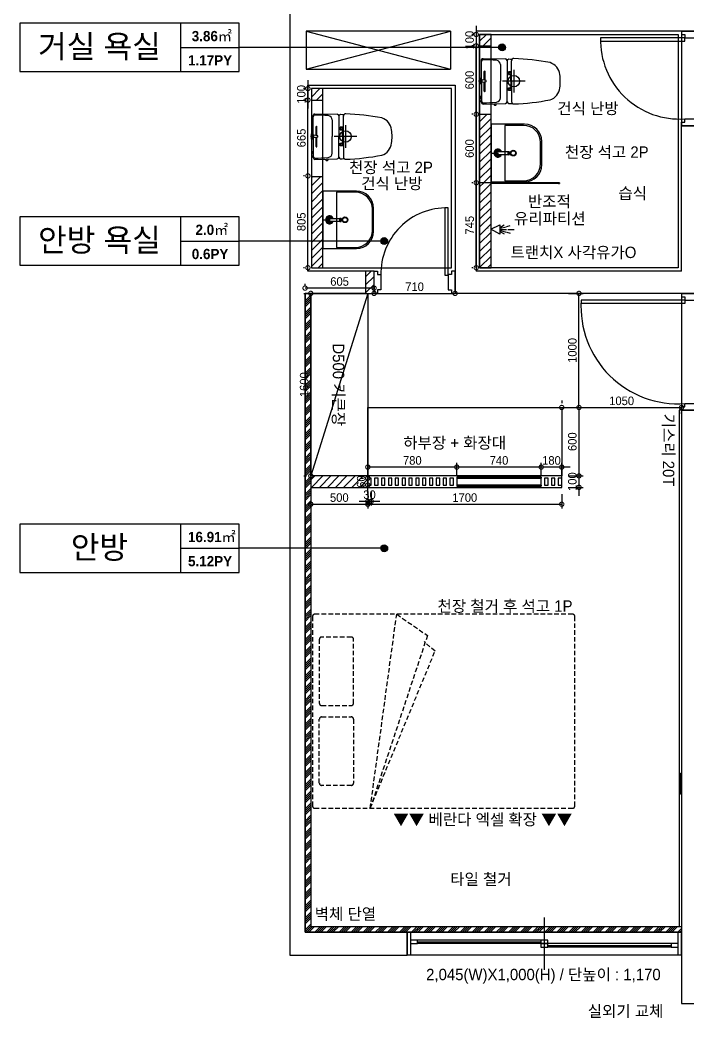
# Model space of a CAD drawing. Header units: inches. Extents: x 220271 to 272471, y 38563 to 64452.
# Drawn here: x 225229 to 231085, y 48128 to 56877 of the extents above; entities that cross this region are included whole.
import ezdxf
from ezdxf.enums import TextEntityAlignment as Align

# ---------------------------------------------------------------- set-up
doc = ezdxf.new("R2010")
doc.units = ezdxf.units.IN
doc.header["$LTSCALE"] = 50
doc.header["$MEASUREMENT"] = 0
doc.linetypes.add('DH-HID2', pattern=[1.2, 0.8, -0.4])
doc.linetypes.add('HIDDEN', pattern=[0.375, 0.25, -0.125])
for name, color, linetype in [('0-ELC TEXT', 7, 'Continuous'), ('03-TEXT', 3, 'Continuous'), ('03-WAL NEW', 3, 'Continuous'), ('06-FUR', 6, 'Continuous'), ('07-DIM WAL', 5, 'Continuous'), ('3.기호.계단선', 30, 'Continuous'), ('BATH', 4, 'Continuous'), ('CO-BATH', 6, 'Continuous'), ('F-WALL1', 2, 'Continuous'), ('fin', 5, 'Continuous'), ('FU-FURM', 251, 'DH-HID2'), ('HL', 6, 'HIDDEN'), ('TOILET-1', 6, 'Continuous'), ('도면층4', 4, 'Continuous'), ('도면층5', 5, 'Continuous'), ('욕실설비', 3, 'Continuous')]:
    doc.layers.add(name, color=color, linetype=linetype)
doc.styles.add('넥슨고딕', font='NEXONLv1GothicBold.ttf')
doc.styles.add('스타일1', font='HY울릉도M.TTF')
doc.styles.add('코레일둥고', font='Korail_Round_Gothic_Medium.ttf')
doc.dimstyles.new('30', dxfattribs={"dimscale": 30, "dimtxt": 2.5, "dimasz": 2.5, "dimexe": 1.25, "dimexo": 2, "dimtad": 1, "dimdec": 0, "dimtxsty": '스타일1', "dimblk": 'DOTSMALL', "dimcen": 2.5, "dimclrd": 1, "dimclre": 1, "dimclrt": 7, "dimadec": 0, "dimazin": 0, "dimtfac": 1, "dimtdec": 0, "dimtix": 1, "dimtmove": 0, "dimatfit": 3, "dimldrblk": 'DOTSMALL', "dimfxl": 1.25, "dimarcsym": 0})
pattern_1 = [(45, (55, -39439.66), (-35.355339, 35.355339), [])]

# ---------------------------------------------------------------- blocks, each defined once
blk = doc.blocks.new('메인도면')
at = {"layer": '3.기호.계단선'}
for p, q in [((290171.2, 93645.8), (290171.2, 93445.8)), ((290271.2, 93545.8), (290071.2, 93545.8)), ((288696.2, 93160.8), (288696.2, 92960.8)), ((288796.2, 93060.8), (288596.2, 93060.8))]:
    blk.add_line(p, q, dxfattribs=at)
for centre in [(290171.2, 93545.8), (288696.2, 93060.8)]:
    blk.add_circle(centre, 50, dxfattribs=at)
at = {"layer": 'F-WALL1'}
for p, q in [((288206.2, 94140.8), (288206.2, 85885.1)), ((289616.2, 93985.8), (288351.2, 93985.8)), ((288351.2, 93985.8), (288351.2, 93650.8)), ((288351.2, 93650.8), (289616.2, 93985.8)), ((288351.2, 93985.8), (289616.2, 93650.8)), ((289616.2, 93985.8), (289616.2, 93650.8)), ((291841.2, 93985.8), (289841.2, 93985.8)), ((289841.2, 93985.8), (289841.2, 91880.8)), ((288351.2, 93650.8), (289616.2, 93650.8)), ((288366.2, 91880.8), (288366.2, 93510.8)), ((288366.2, 93510.8), (289656.2, 93510.8)), ((289656.2, 93510.8), (289656.2, 91685.8)), ((291641.2, 91880.8), (291641.2, 93155.8)), ((288871.2, 91880.8), (288366.2, 91880.8)), ((288871.2, 91880.8), (288871.2, 91685.8)), ((291641.2, 91880.8), (289841.2, 91880.8)), ((288871.2, 91685.8), (288341.2, 91685.8)), ((288341.2, 91685.8), (288341.2, 86085.8)), ((291641.2, 91685.8), (289656.2, 91685.8)), ((291641.2, 90660.8), (291641.2, 90495.8)), ((291641.2, 90495.8), (291641.2, 87020.8)), ((291641.2, 87020.8), (291641.2, 85460.8)), ((288341.2, 86085.8), (289236.2, 86085.8)), ((288206.2, 85885.1), (289236.2, 85885.1)), ((291641.2, 85460.8), (292331.2, 85460.8))]:
    blk.add_line(p, q, dxfattribs=at)
blk.add_lwpolyline([(291631.2, 87480.8), (291641.2, 87480.8), (291641.2, 87295.8), (291631.2, 87295.8), (291631.2, 87480.8)], dxfattribs=at)
at = {"layer": '도면층4'}
for p, q in [((291841.2, 93985.8), (291641.2, 93985.8)), ((291641.2, 93985.8), (291641.2, 93155.8)), ((291641.2, 93985.8), (291841.2, 93985.8)), ((291671.2, 93925.8), (290931.2, 93925.8)), ((290931.2, 93895.8), (291671.2, 93895.8)), ((291671.2, 93895.8), (291671.2, 93925.8)), ((291641.2, 93155.8), (291841.2, 93155.8)), ((291671.2, 91625.8), (290761.2, 91625.8)), ((291841.2, 91685.8), (291641.2, 91685.8)), ((291641.2, 91685.8), (291641.2, 90660.8)), ((291641.2, 91685.8), (291841.2, 91685.8)), ((291671.2, 91625.8), (291671.2, 91595.8)), ((291671.2, 91595.8), (290761.7, 91595.8)), ((291641.2, 90660.8), (291841.2, 90660.8)), ((290438.7, 85755.1), (290438.7, 86215.8)), ((289236.2, 86085.8), (289236.2, 85885.1)), ((289266.2, 86085.8), (289266.2, 85885.1)), ((291611.2, 85885.1), (291611.2, 86085.8)), ((291641.2, 85885.1), (291641.2, 86075.8)), ((289326.2, 86000.8), (290408.7, 86000.8)), ((290468.7, 85970.8), (291551.2, 85970.8))]:
    blk.add_line(p, q, dxfattribs=at)
for points in [[(291641.2, 93985.8), (291641.2, 93955.8), (291671.2, 93955.8), (291671.2, 93925.8), (291811.2, 93925.8), (291811.2, 93955.8), (291841.2, 93955.8), (291841.2, 93985.8), (291641.2, 93985.8)], [(291641.2, 93155.8), (291641.2, 93185.8), (291671.2, 93185.8), (291671.2, 93215.8), (291811.2, 93215.8), (291811.2, 93185.8), (291841.2, 93185.8), (291841.2, 93155.8), (291641.2, 93155.8)], [(291641.2, 91685.8), (291641.2, 91655.8), (291671.2, 91655.8), (291671.2, 91625.8), (291811.2, 91625.8), (291811.2, 91655.8), (291841.2, 91655.8), (291841.2, 91685.8), (291641.2, 91685.8)], [(291641.2, 90660.8), (291641.2, 90690.8), (291671.2, 90690.8), (291671.2, 90720.8), (291811.2, 90720.8), (291811.2, 90690.8), (291841.2, 90690.8), (291841.2, 90660.8), (291641.2, 90660.8)]]:
    blk.add_lwpolyline(points, dxfattribs=at)
for points in [[(289236.2, 86085.8), (291641.2, 86085.8), (291641.2, 85885.1), (289236.2, 85885.1)], [(289266.2, 86015.8), (289266.2, 85985.8), (289326.2, 85985.8), (289326.2, 86015.8)], [(290408.7, 86015.8), (290408.7, 85985.8), (290468.7, 85985.8), (290468.7, 86015.8)], [(290408.7, 85985.8), (290408.7, 85955.8), (290468.7, 85955.8), (290468.7, 85985.8)], [(291551.2, 85985.8), (291551.2, 85955.8), (291611.2, 85955.8), (291611.2, 85985.8)]]:
    blk.add_lwpolyline(points, close=True, dxfattribs=at)
at = {"layer": '도면층5'}
for p, q in [((290408.7, 86015.8), (289326.2, 86015.8)), ((290408.7, 85985.8), (289326.2, 85985.8)), ((291551.2, 85985.8), (290468.7, 85985.8)), ((291551.2, 85955.8), (290468.7, 85955.8))]:
    blk.add_line(p, q, dxfattribs=at)
for centre, radius, start, end in [((291622.6, 93905.8), 691.7, 178.34561, 274.02491), ((291609.9, 91568.7), 850.1, 176.15069, 274.12998)]:
    blk.add_arc(centre, radius, start, end, dxfattribs=at)
blk = doc.blocks.new('A$C4B2D31F0')
for p, q in [((168.9, 707.3), (216.9, 707.3)), ((192.9, 707.3), (192.9, 716))]:
    blk.add_line(p, q)
at = {"layer": 'fin', "color": 4}
for p, q in [((185, 690.9), (20.4, 690.9)), ((37.2, 692.3), (24.7, 692.3)), ((37.2, 692.3), (49.7, 692.3)), ((200.9, 690.9), (365.5, 690.9)), ((12.6, 465.9), (192.9, 465.9)), ((47.7, 523.7), (192.9, 523.7)), ((338.2, 523.7), (192.9, 523.7)), ((373.3, 465.9), (192.9, 465.9)), ((192.9, 426.6), (13.7, 426.6)), ((192.9, 426.6), (372.2, 426.6))]:
    blk.add_line(p, q, dxfattribs=at)
for points in [[(20.4, 690.9), (7.9, 690.9, 0.421209), (-7.1, 675.5), (-2.4, 480.5, 0.001659)], [(365.5, 690.9), (378, 690.9, -0.421209), (392.9, 675.5), (388.3, 480.5, -0.001659)], [(12.6, 465.9, 0.371724), (-1.8, 451.2, 0.003515), (-1, 420.3, 0.320541)], [(373.3, 465.9, -0.371724), (387.7, 451.2, -0.003515), (386.9, 420.3, -0.320541)]]:
    blk.add_lwpolyline(points, format="xyb", dxfattribs=at)
for centre, radius, start, end in [((24.7, 707.3), 15, 180, 270), ((49.7, 707.3), 15, 270, 0), ((1004.3, 663.1), 1000, 179.31159, 185.94375), ((20.4, 674.9), 16, 90, 179.31159), ((365.5, 674.9), 16, 0.68841, 90), ((-618.4, 663.1), 1000, 354.05625, 0.68841), ((49.4, 563.7), 40, 185.94375, 267.51291), ((336.5, 563.7), 40, 272.48709, 354.05625), ((12.6, 480.9), 15, 181.36509, 270), ((373.3, 480.9), 15, 270, 358.63491), ((13.7, 406.6), 20, 90, 182.3333), ((2197.7, 495.6), 2205.9, 182.3333, 190.60807), ((-1811.8, 495.6), 2205.9, 349.39193, 357.6667), ((372.2, 406.6), 20, 357.6667, 90), ((148.7, 128.9), 125.5, 198.2964, 263.42408), ((237.2, 128.9), 125.5, 276.57592, 341.7036), ((192.9, 405.9), 405.9, 261.69926, 270), ((192.9, 405.9), 405.9, 270, 278.30074)]:
    blk.add_arc(centre, radius, start, end, dxfattribs=at)
at = {"layer": 'HL', "linetype": 'Continuous'}
for p, q in [((168.9, 697.3), (168.9, 707.3)), ((216.9, 697.3), (216.9, 707.3)), ((106.4, 666.3), (184.4, 666.3)), ((106.4, 659.3), (185.5, 659.3)), ((168.9, 697.3), (216.9, 697.3)), ((186, 692.5), (180.6, 697.3)), ((181.6, 685.5), (186, 692.5)), ((187, 651.2), (181.6, 685.5)), ((181.6, 685.5), (204.3, 685.5)), ((186, 692.5), (199.9, 692.5)), ((187, 651.2), (198.9, 651.2)), ((198.9, 651.2), (204.3, 685.5)), ((199.9, 692.5), (205.3, 697.3)), ((204.3, 685.5), (199.9, 692.5)), ((200.4, 659.3), (279.4, 659.3)), ((201.4, 666.3), (279.4, 666.3)), ((-16, 576.9), (-16, 564.8)), ((-12, 580.9), (-4.8, 580.9)), ((-12, 560.8), (-4.3, 560.8)), ((192.9, 433.7), (146.6, 433.7)), ((192.9, 433.7), (239.3, 433.7))]:
    blk.add_line(p, q, dxfattribs=at)
for points in [[(110.4, 426.6), (110.4, 450.8, -0.414214), (114.4, 454.8), (130.9, 454.8, -0.414214), (134.9, 450.8), (134.9, 435.2), (134.9, 426.6)], [(275.5, 426.6), (275.5, 450.8, 0.414214), (271.5, 454.8), (255, 454.8, 0.414214), (251, 450.8), (251, 435.2), (251, 426.6)], [(134.9, 435.2), (144.6, 435.2, -0.414214), (146.6, 433.2), (146.6, 426.6)], [(251, 435.2), (241.3, 435.2, 0.414214), (239.3, 433.2), (239.3, 426.6)]]:
    blk.add_lwpolyline(points, format="xyb", dxfattribs=at)
for centre in [(122.9, 440.9), (262.9, 440.9)]:
    blk.add_circle(centre, 8, dxfattribs=at)
for centre, radius, start, end in [((106.4, 662.8), 3.5, 90, 270), ((279.4, 662.8), 3.5, 270, 90), ((-12, 576.9), 4, 90, 180), ((-12, 564.8), 4, 180, 270)]:
    blk.add_arc(centre, radius, start, end, dxfattribs=at)
blk = doc.blocks.new('B-003')
blk.add_line((0, 0), (0, -65))
at = {"layer": 'CO-BATH'}
for p, q in [((-252.5, 0), (-252.5, -295)), ((252.5, 0), (-252.5, 0)), ((252.5, -295), (252.5, 0)), ((-102.5, -445), (102.5, -445))]:
    blk.add_line(p, q, dxfattribs=at)
at = {"layer": 'CO-BATH', "color": 8}
for p, q in [((-12.5, -60), (-12.5, -150.5)), ((12.5, -60), (12.5, -150.5)), ((-242.5, -120), (-242.5, -285)), ((242.5, -120), (-242.5, -120)), ((-14.5, -155.5), (-14.5, -160.5)), ((-14.5, -160.5), (14.5, -160.5)), ((-13.5, -150.5), (-13.5, -155.5)), ((13.5, -150.5), (13.5, -155.5)), ((14.5, -155.5), (14.5, -160.5)), ((242.5, -285), (242.5, -120)), ((-92.5, -435), (92.5, -435))]:
    blk.add_line(p, q, dxfattribs=at)
at = {"layer": 'CO-BATH', "color": 251}
for p, q in [((-14.5, -155.5), (14.5, -155.5)), ((-13.5, -150.5), (13.5, -150.5))]:
    blk.add_line(p, q, dxfattribs=at)
at = {"layer": 'CO-BATH', "color": 8}
blk.add_circle((0, -195), 25, dxfattribs=at)
at = {"layer": 'CO-BATH', "color": 251}
blk.add_circle((0, -195), 20, dxfattribs=at)
at = {"layer": 'CO-BATH', "color": 8}
for centre, radius, start, end in [((0, -60), 35, 290.92481, 249.07514), ((0, -60), 12.5, 359.99998, 179.99998), ((-92.5, -285), 150, 180, 270), ((92.5, -285), 150, 270, 0)]:
    blk.add_arc(centre, radius, start, end, dxfattribs=at)
at = {"layer": 'CO-BATH', "color": 251}
for radius, start, end in [(30, 294.62429, 245.37566), (25, 299.99998, 239.99998), (18, 313.98294, 226.01701)]:
    blk.add_arc((0, -60), radius, start, end, dxfattribs=at)
at = {"layer": 'CO-BATH'}
for centre, start, end in [((-102.5, -295), 180, 270), ((102.5, -295), 270, 0)]:
    blk.add_arc(centre, 150, start, end, dxfattribs=at)
blk = doc.blocks.new('F-701-3')
at = {"layer": 'FU-FURM'}
for p, q in [((-850, -506.5), (526, -1074)), ((664, -1008), (-850, -506.5)), ((-850, -506.5), (850, -738)), ((850, -738), (664, -1008)), ((526, -1074), (610, -978))]:
    blk.add_line(p, q, dxfattribs=at)
for points in [[(-830, -2300), (830, -2300, 0.414214), (850, -2280), (850, -20, 0.414214), (830, 0), (-830, 0, 0.414214), (-850, -20), (-850, -2280, 0.414214)], [(-70, -360), (-630, -360, -0.414214), (-650, -340), (-650, -80, -0.414214), (-630, -60), (-70, -60, -0.414214), (-50, -80), (-50, -340, -0.414214)], [(70, -360), (630, -360, 0.414214), (650, -340), (650, -80, 0.414214), (630, -60), (70, -60, 0.414214), (50, -80), (50, -340, 0.414214)]]:
    blk.add_lwpolyline(points, format="xyb", close=True, dxfattribs=at)
blk = doc.blocks.new('_DOTSMALL')
at = {"color": 0, "linetype": 'ByBlock', "const_width": 0.5}
blk.add_lwpolyline([(-0.0625, 0, 1), (0.0625, 0, 1)], format="xyb", close=True, dxfattribs=at)
blk = doc.blocks.new('*D52')
at = {"layer": '07-DIM WAL', "color": 1, "lineweight": -2, "transparency": 16777216}
for p, q in [((227717.9, 54480.1), (227740.4, 54480.1)), ((227777.9, 54480.1), (227777.9, 52880.1)), ((227717.9, 52880.1), (227740.4, 52880.1))]:
    blk.add_line(p, q, dxfattribs=at)
at = {"layer": 'Defpoints', "color": 0, "transparency": 16777216}
for p in [(227777.9, 54480.1), (227777.9, 52880.1), (227777.9, 52880.1)]:
    blk.add_point(p, dxfattribs=at)
at = {"layer": '07-DIM WAL', "color": 1, "lineweight": -2, "transparency": 16777216, "xscale": 75, "yscale": 75, "zscale": 75}
for p, rotation in [((227777.9, 54480.1), 90), ((227777.9, 52880.1), 270)]:
    blk.add_blockref('_DOTSMALL', p, dxfattribs=dict(at, rotation=rotation))
at = {"layer": '07-DIM WAL', "color": 7, "transparency": 16777216, "insert": (227720.2, 53680.1), "char_height": 75, "attachment_point": 5, "rotation": 90, "style": '스타일1'}
blk.add_mtext('1600', dxfattribs=at)
blk = doc.blocks.new('*D53')
at = {"layer": '07-DIM WAL', "color": 1, "lineweight": -2, "transparency": 16777216}
for p, q in [((227777.9, 52720.1), (227777.9, 52594.7)), ((228277.9, 52720.1), (228277.9, 52594.7)), ((227777.9, 52632.2), (228277.9, 52632.2))]:
    blk.add_line(p, q, dxfattribs=at)
at = {"layer": 'Defpoints', "color": 0, "transparency": 16777216}
for p in [(227777.9, 52780.1), (228277.9, 52780.1), (228277.9, 52632.2)]:
    blk.add_point(p, dxfattribs=at)
at = {"layer": '07-DIM WAL', "color": 1, "lineweight": -2, "transparency": 16777216, "xscale": 75, "yscale": 75, "zscale": 75, "rotation": 180}
blk.add_blockref('_DOTSMALL', (227777.9, 52632.2), dxfattribs=at)
at = {"layer": '07-DIM WAL', "color": 1, "lineweight": -2, "transparency": 16777216, "xscale": 75, "yscale": 75, "zscale": 75}
blk.add_blockref('_DOTSMALL', (228277.9, 52632.2), dxfattribs=at)
at = {"layer": '07-DIM WAL', "color": 7, "transparency": 16777216, "insert": (228027.9, 52689.9), "char_height": 75, "attachment_point": 5, "style": '스타일1'}
blk.add_mtext('500', dxfattribs=at)
blk = doc.blocks.new('*D54')
at = {"layer": '07-DIM WAL', "color": 1, "lineweight": -2, "transparency": 16777216}
for p, q in [((228277.9, 52720.1), (228277.9, 52594.7)), ((229977.9, 52720.1), (229977.9, 52594.7)), ((228277.9, 52632.2), (229977.9, 52632.2))]:
    blk.add_line(p, q, dxfattribs=at)
at = {"layer": 'Defpoints', "color": 0, "transparency": 16777216}
for p in [(228277.9, 52780.1), (229977.9, 52780.1), (229977.9, 52632.2)]:
    blk.add_point(p, dxfattribs=at)
at = {"layer": '07-DIM WAL', "color": 1, "lineweight": -2, "transparency": 16777216, "xscale": 75, "yscale": 75, "zscale": 75, "rotation": 180}
blk.add_blockref('_DOTSMALL', (228277.9, 52632.2), dxfattribs=at)
at = {"layer": '07-DIM WAL', "color": 1, "lineweight": -2, "transparency": 16777216, "xscale": 75, "yscale": 75, "zscale": 75}
blk.add_blockref('_DOTSMALL', (229977.9, 52632.2), dxfattribs=at)
at = {"layer": '07-DIM WAL', "color": 7, "transparency": 16777216, "insert": (229127.9, 52689.9), "char_height": 75, "attachment_point": 5, "style": '스타일1'}
blk.add_mtext('1700', dxfattribs=at)
blk = doc.blocks.new('*D55')
at = {"layer": '07-DIM WAL', "color": 1, "lineweight": -2, "transparency": 16777216}
for p, q in [((230037.9, 53480.1), (230166.6, 53480.1)), ((230129.1, 53480.1), (230129.1, 52880.1)), ((230037.9, 52880.1), (230166.6, 52880.1))]:
    blk.add_line(p, q, dxfattribs=at)
at = {"layer": 'Defpoints', "color": 0, "transparency": 16777216}
for p in [(229977.9, 53480.1), (229977.9, 52880.1), (230129.1, 52880.1)]:
    blk.add_point(p, dxfattribs=at)
at = {"layer": '07-DIM WAL', "color": 1, "lineweight": -2, "transparency": 16777216, "xscale": 75, "yscale": 75, "zscale": 75}
for p, rotation in [((230129.1, 53480.1), 90), ((230129.1, 52880.1), 270)]:
    blk.add_blockref('_DOTSMALL', p, dxfattribs=dict(at, rotation=rotation))
at = {"layer": '07-DIM WAL', "color": 7, "transparency": 16777216, "insert": (230071.3, 53180.1), "char_height": 75, "attachment_point": 5, "rotation": 90, "style": '스타일1'}
blk.add_mtext('600', dxfattribs=at)
blk = doc.blocks.new('*D56')
at = {"layer": '07-DIM WAL', "color": 1, "lineweight": -2, "transparency": 16777216}
for p, q in [((230129.1, 52955.1), (230129.1, 52705.1)), ((230037.9, 52880.1), (230166.6, 52880.1)), ((230037.9, 52780.1), (230166.6, 52780.1))]:
    blk.add_line(p, q, dxfattribs=at)
at = {"layer": 'Defpoints', "color": 0, "transparency": 16777216}
for p in [(229977.9, 52880.1), (229977.9, 52780.1), (230129.1, 52780.1)]:
    blk.add_point(p, dxfattribs=at)
at = {"layer": '07-DIM WAL', "color": 1, "lineweight": -2, "transparency": 16777216, "xscale": 75, "yscale": 75, "zscale": 75}
for p, rotation in [((230129.1, 52880.1), 270), ((230129.1, 52780.1), 90)]:
    blk.add_blockref('_DOTSMALL', p, dxfattribs=dict(at, rotation=rotation))
at = {"layer": '07-DIM WAL', "color": 7, "transparency": 16777216, "insert": (230071.3, 52830.1), "char_height": 75, "attachment_point": 5, "rotation": 90, "style": '스타일1'}
blk.add_mtext('100', dxfattribs=at)
blk = doc.blocks.new('*D57')
at = {"layer": '07-DIM WAL', "color": 1, "lineweight": -2, "transparency": 16777216}
for p, q in [((230037.9, 54480.1), (230166.6, 54480.1)), ((230129.1, 53480.1), (230129.1, 54480.1)), ((230037.9, 53480.1), (230166.6, 53480.1))]:
    blk.add_line(p, q, dxfattribs=at)
at = {"layer": 'Defpoints', "color": 0, "transparency": 16777216}
for p in [(229977.9, 54480.1), (230129.1, 54480.1), (229977.9, 53480.1)]:
    blk.add_point(p, dxfattribs=at)
at = {"layer": '07-DIM WAL', "color": 1, "lineweight": -2, "transparency": 16777216, "xscale": 75, "yscale": 75, "zscale": 75}
for p, rotation in [((230129.1, 54480.1), 90), ((230129.1, 53480.1), 270)]:
    blk.add_blockref('_DOTSMALL', p, dxfattribs=dict(at, rotation=rotation))
at = {"layer": '07-DIM WAL', "color": 7, "transparency": 16777216, "insert": (230071.3, 53980.1), "char_height": 75, "attachment_point": 5, "rotation": 90, "style": '스타일1'}
blk.add_mtext('1000', dxfattribs=at)
blk = doc.blocks.new('*D58')
at = {"layer": '07-DIM WAL', "color": 1, "lineweight": -2, "transparency": 16777216}
for p, q in [((229977.9, 53540.1), (229977.9, 53517.6)), ((229977.9, 53480.1), (231027.9, 53480.1)), ((231027.9, 53425.1), (231027.9, 53442.6))]:
    blk.add_line(p, q, dxfattribs=at)
at = {"layer": 'Defpoints', "color": 0, "transparency": 16777216}
for p in [(229977.9, 53480.1), (231027.9, 53485.1), (231027.9, 53480.1)]:
    blk.add_point(p, dxfattribs=at)
at = {"layer": '07-DIM WAL', "color": 1, "lineweight": -2, "transparency": 16777216, "xscale": 75, "yscale": 75, "zscale": 75, "rotation": 180}
blk.add_blockref('_DOTSMALL', (229977.9, 53480.1), dxfattribs=at)
at = {"layer": '07-DIM WAL', "color": 1, "lineweight": -2, "transparency": 16777216, "xscale": 75, "yscale": 75, "zscale": 75}
blk.add_blockref('_DOTSMALL', (231027.9, 53480.1), dxfattribs=at)
at = {"layer": '07-DIM WAL', "color": 7, "transparency": 16777216, "insert": (230502.9, 53537.8), "char_height": 75, "attachment_point": 5, "style": '스타일1'}
blk.add_mtext('1050', dxfattribs=at)
blk = doc.blocks.new('*D62')
at = {"layer": '07-DIM WAL', "color": 1, "lineweight": -2, "transparency": 16777216}
for p, q in [((230052.9, 52957.7), (229722.9, 52957.7)), ((229797.9, 52890.1), (229797.9, 52995.2)), ((229977.9, 52890.1), (229977.9, 52995.2))]:
    blk.add_line(p, q, dxfattribs=at)
at = {"layer": 'Defpoints', "color": 0, "transparency": 16777216}
for p in [(229797.9, 52957.7), (229797.9, 52830.1), (229977.9, 52830.1)]:
    blk.add_point(p, dxfattribs=at)
at = {"layer": '07-DIM WAL', "color": 1, "lineweight": -2, "transparency": 16777216, "xscale": 75, "yscale": 75, "zscale": 75}
blk.add_blockref('_DOTSMALL', (229797.9, 52957.7), dxfattribs=at)
at = {"layer": '07-DIM WAL', "color": 1, "lineweight": -2, "transparency": 16777216, "xscale": 75, "yscale": 75, "zscale": 75, "rotation": 180}
blk.add_blockref('_DOTSMALL', (229977.9, 52957.7), dxfattribs=at)
at = {"layer": '07-DIM WAL', "color": 7, "transparency": 16777216, "insert": (229887.9, 53015.5), "char_height": 75, "attachment_point": 5, "style": '스타일1'}
blk.add_mtext('180', dxfattribs=at)
blk = doc.blocks.new('*D63')
at = {"layer": '07-DIM WAL', "color": 1, "lineweight": -2, "transparency": 16777216}
for p, q in [((229057.9, 52890.1), (229057.9, 52995.2)), ((229797.9, 52957.7), (229057.9, 52957.7)), ((229797.9, 52890.1), (229797.9, 52995.2))]:
    blk.add_line(p, q, dxfattribs=at)
at = {"layer": 'Defpoints', "color": 0, "transparency": 16777216}
for p in [(229057.9, 52957.7), (229057.9, 52830.1), (229797.9, 52830.1)]:
    blk.add_point(p, dxfattribs=at)
at = {"layer": '07-DIM WAL', "color": 1, "lineweight": -2, "transparency": 16777216, "xscale": 75, "yscale": 75, "zscale": 75, "rotation": 180}
blk.add_blockref('_DOTSMALL', (229057.9, 52957.7), dxfattribs=at)
at = {"layer": '07-DIM WAL', "color": 1, "lineweight": -2, "transparency": 16777216, "xscale": 75, "yscale": 75, "zscale": 75}
blk.add_blockref('_DOTSMALL', (229797.9, 52957.7), dxfattribs=at)
at = {"layer": '07-DIM WAL', "color": 7, "transparency": 16777216, "insert": (229427.9, 53015.5), "char_height": 75, "attachment_point": 5, "style": '스타일1'}
blk.add_mtext('740', dxfattribs=at)
blk = doc.blocks.new('*D64')
at = {"layer": '07-DIM WAL', "color": 1, "lineweight": -2, "transparency": 16777216}
for p, q in [((228277.9, 52890.1), (228277.9, 52995.2)), ((229057.9, 52957.7), (228277.9, 52957.7)), ((229057.9, 52890.1), (229057.9, 52995.2))]:
    blk.add_line(p, q, dxfattribs=at)
at = {"layer": 'Defpoints', "color": 0, "transparency": 16777216}
for p in [(228277.9, 52957.7), (228277.9, 52830.1), (229057.9, 52830.1)]:
    blk.add_point(p, dxfattribs=at)
at = {"layer": '07-DIM WAL', "color": 1, "lineweight": -2, "transparency": 16777216, "xscale": 75, "yscale": 75, "zscale": 75, "rotation": 180}
blk.add_blockref('_DOTSMALL', (228277.9, 52957.7), dxfattribs=at)
at = {"layer": '07-DIM WAL', "color": 1, "lineweight": -2, "transparency": 16777216, "xscale": 75, "yscale": 75, "zscale": 75}
blk.add_blockref('_DOTSMALL', (229057.9, 52957.7), dxfattribs=at)
at = {"layer": '07-DIM WAL', "color": 7, "transparency": 16777216, "insert": (228667.9, 53015.5), "char_height": 75, "attachment_point": 5, "style": '스타일1'}
blk.add_mtext('780', dxfattribs=at)
blk = doc.blocks.new('*D65')
at = {"layer": '07-DIM WAL', "color": 1, "lineweight": -2, "transparency": 16777216}
for p, q in [((228277.9, 52740.1), (228277.9, 52619.9)), ((228307.9, 52740.1), (228307.9, 52619.9)), ((228202.9, 52657.4), (228382.9, 52657.4))]:
    blk.add_line(p, q, dxfattribs=at)
at = {"layer": 'Defpoints', "color": 0, "transparency": 16777216}
for p in [(228277.9, 52800.1), (228307.9, 52800.1), (228307.9, 52657.4)]:
    blk.add_point(p, dxfattribs=at)
at = {"layer": '07-DIM WAL', "color": 1, "lineweight": -2, "transparency": 16777216, "xscale": 75, "yscale": 75, "zscale": 75}
blk.add_blockref('_DOTSMALL', (228277.9, 52657.4), dxfattribs=at)
at = {"layer": '07-DIM WAL', "color": 1, "lineweight": -2, "transparency": 16777216, "xscale": 75, "yscale": 75, "zscale": 75, "rotation": 180}
blk.add_blockref('_DOTSMALL', (228307.9, 52657.4), dxfattribs=at)
at = {"layer": '07-DIM WAL', "color": 7, "transparency": 16777216, "insert": (228292.9, 52715.1), "char_height": 75, "attachment_point": 5, "style": '스타일1'}
blk.add_mtext('30', dxfattribs=at)
blk = doc.blocks.new('*D66')
at = {"layer": '07-DIM WAL', "color": 1, "lineweight": -2, "transparency": 16777216}
for p, q in [((228277.9, 52725.1), (228277.9, 52935.1)), ((228217.9, 52860.1), (228240.4, 52860.1)), ((228217.9, 52800.1), (228240.4, 52800.1))]:
    blk.add_line(p, q, dxfattribs=at)
at = {"layer": 'Defpoints', "color": 0, "transparency": 16777216}
for p in [(228277.9, 52860.1), (228277.9, 52860.1), (228277.9, 52800.1)]:
    blk.add_point(p, dxfattribs=at)
at = {"layer": '07-DIM WAL', "color": 1, "lineweight": -2, "transparency": 16777216, "xscale": 75, "yscale": 75, "zscale": 75}
for p, rotation in [((228277.9, 52860.1), 270), ((228277.9, 52800.1), 90)]:
    blk.add_blockref('_DOTSMALL', p, dxfattribs=dict(at, rotation=rotation))
at = {"layer": '07-DIM WAL', "color": 7, "transparency": 16777216, "insert": (228220.2, 52830.1), "char_height": 75, "attachment_point": 5, "rotation": 90, "style": '스타일1'}
blk.add_mtext('60', dxfattribs=at)
blk = doc.blocks.new('AC-8')
at = {"layer": 'BATH'}
for p, q in [((-51, 54), (0, 143)), ((0, 143), (45, 54)), ((45, 54), (-51, 54)), ((-25, 47), (-46, 12)), ((-14, 47), (-28, -8)), ((-2, 49), (-2, -11)), ((10, 47), (25, -8)), ((22, 47), (43, 12)), ((-31, -16), (-41, -49)), ((-2, -27), (-2, -89)), ((28, -16), (38, -49))]:
    blk.add_line(p, q, dxfattribs=at)
blk = doc.blocks.new('*D85')
at = {"layer": '07-DIM WAL', "color": 1, "lineweight": -2, "transparency": 16777216}
for p, q in [((227722.9, 55510.1), (227715.4, 55510.1)), ((227752.9, 54705.1), (227752.9, 55510.1)), ((227722.9, 54705.1), (227715.4, 54705.1))]:
    blk.add_line(p, q, dxfattribs=at)
at = {"layer": 'Defpoints', "color": 0, "transparency": 16777216}
for p in [(227752.9, 55510.1), (227782.9, 55510.1), (227782.9, 54705.1)]:
    blk.add_point(p, dxfattribs=at)
at = {"layer": '07-DIM WAL', "color": 1, "lineweight": -2, "transparency": 16777216, "xscale": 75, "yscale": 75, "zscale": 75}
for p, rotation in [((227752.9, 55510.1), 90), ((227752.9, 54705.1), 270)]:
    blk.add_blockref('_DOTSMALL', p, dxfattribs=dict(at, rotation=rotation))
at = {"layer": '07-DIM WAL', "color": 7, "transparency": 16777216, "insert": (227695.2, 55107.6), "char_height": 75, "attachment_point": 5, "rotation": 90, "style": '스타일1'}
blk.add_mtext('805', dxfattribs=at)
blk = doc.blocks.new('*D86')
at = {"layer": '07-DIM WAL', "color": 1, "lineweight": -2, "transparency": 16777216}
for p, q in [((227722.9, 56175.1), (227715.4, 56175.1)), ((227752.9, 55510.1), (227752.9, 56175.1)), ((227722.9, 55510.1), (227715.4, 55510.1))]:
    blk.add_line(p, q, dxfattribs=at)
at = {"layer": 'Defpoints', "color": 0, "transparency": 16777216}
for p in [(227752.9, 56175.1), (227782.9, 56175.1), (227782.9, 55510.1)]:
    blk.add_point(p, dxfattribs=at)
at = {"layer": '07-DIM WAL', "color": 1, "lineweight": -2, "transparency": 16777216, "xscale": 75, "yscale": 75, "zscale": 75}
for p, rotation in [((227752.9, 56175.1), 90), ((227752.9, 55510.1), 270)]:
    blk.add_blockref('_DOTSMALL', p, dxfattribs=dict(at, rotation=rotation))
at = {"layer": '07-DIM WAL', "color": 7, "transparency": 16777216, "insert": (227695.8, 55842.6), "char_height": 75, "attachment_point": 5, "rotation": 90, "style": '스타일1'}
blk.add_mtext('665', dxfattribs=at)
blk = doc.blocks.new('*D87')
at = {"layer": '07-DIM WAL', "color": 1, "lineweight": -2, "transparency": 16777216}
for p, q in [((227752.9, 56350.1), (227752.9, 56100.1)), ((227722.9, 56275.1), (227715.4, 56275.1)), ((227722.9, 56175.1), (227715.4, 56175.1))]:
    blk.add_line(p, q, dxfattribs=at)
at = {"layer": 'Defpoints', "color": 0, "transparency": 16777216}
for p in [(227782.9, 56275.1), (227752.9, 56175.1), (227782.9, 56175.1)]:
    blk.add_point(p, dxfattribs=at)
at = {"layer": '07-DIM WAL', "color": 1, "lineweight": -2, "transparency": 16777216, "xscale": 75, "yscale": 75, "zscale": 75}
for p, rotation in [((227752.9, 56275.1), 270), ((227752.9, 56175.1), 90)]:
    blk.add_blockref('_DOTSMALL', p, dxfattribs=dict(at, rotation=rotation))
at = {"layer": '07-DIM WAL', "color": 7, "transparency": 16777216, "insert": (227695.2, 56225.1), "char_height": 75, "attachment_point": 5, "rotation": 90, "style": '스타일1'}
blk.add_mtext('100', dxfattribs=at)
blk = doc.blocks.new('*D88')
at = {"layer": '07-DIM WAL', "color": 1, "lineweight": -2, "transparency": 16777216}
for p, q in [((229197.9, 55450.1), (229190.4, 55450.1)), ((229227.9, 54705.1), (229227.9, 55450.1)), ((229197.9, 54705.1), (229190.4, 54705.1))]:
    blk.add_line(p, q, dxfattribs=at)
at = {"layer": 'Defpoints', "color": 0, "transparency": 16777216}
for p in [(229227.9, 55450.1), (229257.9, 55450.1), (229257.9, 54705.1)]:
    blk.add_point(p, dxfattribs=at)
at = {"layer": '07-DIM WAL', "color": 1, "lineweight": -2, "transparency": 16777216, "xscale": 75, "yscale": 75, "zscale": 75}
for p, rotation in [((229227.9, 55450.1), 90), ((229227.9, 54705.1), 270)]:
    blk.add_blockref('_DOTSMALL', p, dxfattribs=dict(at, rotation=rotation))
at = {"layer": '07-DIM WAL', "color": 7, "transparency": 16777216, "insert": (229171, 55077.6), "char_height": 75, "attachment_point": 5, "rotation": 90, "style": '스타일1'}
blk.add_mtext('745', dxfattribs=at)
blk = doc.blocks.new('*D89')
at = {"layer": '07-DIM WAL', "color": 1, "lineweight": -2, "transparency": 16777216}
for p, q in [((229197.9, 56050.1), (229190.4, 56050.1)), ((229227.9, 55450.1), (229227.9, 56050.1)), ((229197.9, 55450.1), (229190.4, 55450.1))]:
    blk.add_line(p, q, dxfattribs=at)
at = {"layer": 'Defpoints', "color": 0, "transparency": 16777216}
for p in [(229227.9, 56050.1), (229257.9, 56050.1), (229257.9, 55450.1)]:
    blk.add_point(p, dxfattribs=at)
at = {"layer": '07-DIM WAL', "color": 1, "lineweight": -2, "transparency": 16777216, "xscale": 75, "yscale": 75, "zscale": 75}
for p, rotation in [((229227.9, 56050.1), 90), ((229227.9, 55450.1), 270)]:
    blk.add_blockref('_DOTSMALL', p, dxfattribs=dict(at, rotation=rotation))
at = {"layer": '07-DIM WAL', "color": 7, "transparency": 16777216, "insert": (229170.2, 55750.1), "char_height": 75, "attachment_point": 5, "rotation": 90, "style": '스타일1'}
blk.add_mtext('600', dxfattribs=at)
blk = doc.blocks.new('*D90')
at = {"layer": '07-DIM WAL', "color": 1, "lineweight": -2, "transparency": 16777216}
for p, q in [((229197.9, 56650.1), (229190.4, 56650.1)), ((229227.9, 56050.1), (229227.9, 56650.1)), ((229197.9, 56050.1), (229190.4, 56050.1))]:
    blk.add_line(p, q, dxfattribs=at)
at = {"layer": 'Defpoints', "color": 0, "transparency": 16777216}
for p in [(229227.9, 56650.1), (229257.9, 56650.1), (229257.9, 56050.1)]:
    blk.add_point(p, dxfattribs=at)
at = {"layer": '07-DIM WAL', "color": 1, "lineweight": -2, "transparency": 16777216, "xscale": 75, "yscale": 75, "zscale": 75}
for p, rotation in [((229227.9, 56650.1), 90), ((229227.9, 56050.1), 270)]:
    blk.add_blockref('_DOTSMALL', p, dxfattribs=dict(at, rotation=rotation))
at = {"layer": '07-DIM WAL', "color": 7, "transparency": 16777216, "insert": (229170.2, 56350.1), "char_height": 75, "attachment_point": 5, "rotation": 90, "style": '스타일1'}
blk.add_mtext('600', dxfattribs=at)
blk = doc.blocks.new('*D91')
at = {"layer": '07-DIM WAL', "color": 1, "lineweight": -2, "transparency": 16777216}
for p, q in [((229227.9, 56825.1), (229227.9, 56575.1)), ((229197.9, 56750.1), (229190.4, 56750.1)), ((229197.9, 56650.1), (229190.4, 56650.1))]:
    blk.add_line(p, q, dxfattribs=at)
at = {"layer": 'Defpoints', "color": 0, "transparency": 16777216}
for p in [(229257.9, 56750.1), (229227.9, 56650.1), (229257.9, 56650.1)]:
    blk.add_point(p, dxfattribs=at)
at = {"layer": '07-DIM WAL', "color": 1, "lineweight": -2, "transparency": 16777216, "xscale": 75, "yscale": 75, "zscale": 75}
for p, rotation in [((229227.9, 56750.1), 270), ((229227.9, 56650.1), 90)]:
    blk.add_blockref('_DOTSMALL', p, dxfattribs=dict(at, rotation=rotation))
at = {"layer": '07-DIM WAL', "color": 7, "transparency": 16777216, "insert": (229170.2, 56700.1), "char_height": 75, "attachment_point": 5, "rotation": 90, "style": '스타일1'}
blk.add_mtext('100', dxfattribs=at)
blk = doc.blocks.new('*D92')
at = {"layer": '07-DIM WAL', "color": 1, "lineweight": -2, "transparency": 16777216}
for p, q in [((228332.9, 54540.1), (228332.9, 54517.6)), ((229042.9, 54540.1), (229042.9, 54517.6)), ((228332.9, 54480.1), (229042.9, 54480.1))]:
    blk.add_line(p, q, dxfattribs=at)
at = {"layer": 'Defpoints', "color": 0, "transparency": 16777216}
for p in [(228332.9, 54480.1), (229042.9, 54480.1), (229042.9, 54480.1)]:
    blk.add_point(p, dxfattribs=at)
at = {"layer": '07-DIM WAL', "color": 1, "lineweight": -2, "transparency": 16777216, "xscale": 75, "yscale": 75, "zscale": 75, "rotation": 180}
blk.add_blockref('_DOTSMALL', (228332.9, 54480.1), dxfattribs=at)
at = {"layer": '07-DIM WAL', "color": 1, "lineweight": -2, "transparency": 16777216, "xscale": 75, "yscale": 75, "zscale": 75}
blk.add_blockref('_DOTSMALL', (229042.9, 54480.1), dxfattribs=at)
at = {"layer": '07-DIM WAL', "color": 7, "transparency": 16777216, "insert": (228687.9, 54537.8), "char_height": 75, "attachment_point": 5, "style": '스타일1'}
blk.add_mtext('710', dxfattribs=at)
blk = doc.blocks.new('*D93')
at = {"layer": '07-DIM WAL', "color": 1, "lineweight": -2, "transparency": 16777216}
for p, q in [((227727.9, 54540.1), (227727.9, 54563.6)), ((228332.9, 54526.1), (227727.9, 54526.1)), ((228332.9, 54540.1), (228332.9, 54563.6))]:
    blk.add_line(p, q, dxfattribs=at)
at = {"layer": 'Defpoints', "color": 0, "transparency": 16777216}
for p in [(227727.9, 54526.1), (227727.9, 54480.1), (228332.9, 54480.1)]:
    blk.add_point(p, dxfattribs=at)
at = {"layer": '07-DIM WAL', "color": 1, "lineweight": -2, "transparency": 16777216, "xscale": 75, "yscale": 75, "zscale": 75, "rotation": 180}
blk.add_blockref('_DOTSMALL', (227727.9, 54526.1), dxfattribs=at)
at = {"layer": '07-DIM WAL', "color": 1, "lineweight": -2, "transparency": 16777216, "xscale": 75, "yscale": 75, "zscale": 75}
blk.add_blockref('_DOTSMALL', (228332.9, 54526.1), dxfattribs=at)
at = {"layer": '07-DIM WAL', "color": 7, "transparency": 16777216, "insert": (228030.4, 54583.9), "char_height": 75, "attachment_point": 5, "style": '스타일1'}
blk.add_mtext('605', dxfattribs=at)

msp = doc.modelspace()

# ---------------------------------------------------------------- hatches: boundary and pattern name
at = {"layer": '0-ELC TEXT'}
h = msp.add_hatch(color=256, dxfattribs=at)
h.dxf.hatch_style = 1
edge = h.paths.add_edge_path()
edge.add_arc((229455.4, 56636.4), 30, 180, 540)
h = msp.add_hatch(color=256, dxfattribs=at)
h.dxf.hatch_style = 1
edge = h.paths.add_edge_path()
edge.add_arc((228421.6, 54938.6), 30, 180, 540)
h = msp.add_hatch(color=256, dxfattribs=at)
h.dxf.hatch_style = 1
edge = h.paths.add_edge_path()
edge.add_arc((228421.6, 52245.9), 30, 180, 540)
at = {"layer": '03-WAL NEW', "transparency": 33554687}
h = msp.add_hatch(dxfattribs=at)
h.set_pattern_fill('_USER', color=8, scale=50, angle=45, pattern_type=0)
h.set_pattern_definition([(45, (45, -39374.66), (-35.355339, 35.355339), [])])
h.paths.add_polyline_path([(229357.9, 56650.1), (229357.9, 56750.1), (229257.9, 56750.1), (229257.9, 56650.1)])
h.paths.add_polyline_path([(229357.9, 55710.1), (229357.9, 55962.6), (229357.9, 56050.1), (229257.9, 56050.1), (229257.9, 55450.1), (229357.9, 55450.1)])
h.paths.add_polyline_path([(229093.7, 56595.1), (229093.7, 56805.1), (229246.7, 56805.1), (229246.7, 56595.1)], flags=9)
h.paths.add_polyline_path([(229093.6, 56240.9), (229093.6, 56459.3), (229246.7, 56459.3), (229246.7, 56240.9)], flags=9)
h = msp.add_hatch(dxfattribs=at)
h.set_pattern_fill('_USER', color=8, scale=50, angle=45, pattern_type=0)
h.set_pattern_definition([(45, (45, -39379.66), (-35.355339, 35.355339), [])])
h.paths.add_polyline_path([(227882.9, 55387.6), (227882.9, 55505.1), (227782.9, 55505.1), (227782.9, 54705.1), (227882.9, 54705.1)])
h.paths.add_polyline_path([(227882.9, 56175.1), (227882.9, 56275.1), (227782.9, 56275.1), (227782.9, 56175.1)])
h = msp.add_hatch(dxfattribs=at)
h.set_pattern_fill('_USER', color=256, scale=50, angle=45, pattern_type=0)
h.set_pattern_definition(pattern_1)
h.paths.add_polyline_path([(229357.9, 54705.1), (229357.9, 55450.1), (229257.9, 55450.1), (229257.9, 54705.1)])
h = msp.add_hatch(dxfattribs=at)
h.set_pattern_fill('_USER', color=256, scale=50, angle=45, pattern_type=0)
h.set_pattern_definition(pattern_1)
h.paths.add_polyline_path([(228332.9, 54675.1), (228257.9, 54675.1), (228257.9, 54480.1), (228332.9, 54480.1)])
h = msp.add_hatch(dxfattribs=at)
h.set_pattern_fill('_USER', color=256, scale=50, angle=45, pattern_type=0)
h.set_pattern_definition([(45, (-15, -39394.66), (-35.355339, 35.355339), [])])
h.paths.add_polyline_path([(227777.9, 52880.1), (227777.9, 52780.1), (228277.9, 52780.1), (228277.9, 52820.1), (228277.9, 52840.1), (228277.9, 52880.1)])
at = {"layer": '3.기호.계단선'}
h = msp.add_hatch(dxfattribs=at)
h.set_pattern_fill('ANSI34', color=256, scale=100)
h.paths.add_polyline_path([(231027.9, 48880.1), (227727.9, 48880.1), (227727.9, 54480.1), (227777.9, 54480.1), (227777.9, 48930.1), (231027.9, 48930.1)])

# ---------------------------------------------------------------- linework, layer by layer
at = {"layer": '0-ELC TEXT'}
for p, q in [((226639.7, 56424.1), (226639.7, 56848.6)), ((226639.7, 56636.4), (227149.3, 56636.4)), ((229455.4, 56636.4), (227149.3, 56636.4)), ((226639.7, 54726.3), (226639.7, 55150.9)), ((226639.7, 54938.6), (227149.3, 54938.6)), ((228421.6, 54938.6), (227149.3, 54938.6)), ((226639.7, 52033.6), (226639.7, 52458.1)), ((226639.7, 52245.9), (227149.3, 52245.9)), ((228421.6, 52245.9), (227149.3, 52245.9))]:
    msp.add_line(p, q, dxfattribs=at)
for points in [[(225228.5, 56424.1), (227149.3, 56424.1), (227149.3, 56848.6), (225228.5, 56848.6)], [(225228.5, 54726.3), (227149.3, 54726.3), (227149.3, 55150.9), (225228.5, 55150.9)], [(225228.5, 52033.6), (227149.3, 52033.6), (227149.3, 52458.1), (225228.5, 52458.1)]]:
    msp.add_lwpolyline(points, close=True, dxfattribs=at)
for centre in [(229455.4, 56636.4), (228421.6, 54938.6), (228421.6, 52245.9)]:
    msp.add_circle(centre, 30, dxfattribs=at)
at = {"layer": '03-WAL NEW', "transparency": 33554687}
for p, q in [((229257.9, 56650.1), (229357.9, 56650.1)), ((227782.9, 56175.1), (227882.9, 56175.1)), ((229257.9, 56050.1), (229357.9, 56050.1)), ((227782.9, 55505.1), (227882.9, 55505.1)), ((228277.9, 52880.1), (228277.9, 52780.1))]:
    msp.add_line(p, q, dxfattribs=at)
for points in [[(229257.9, 54705.1), (229357.9, 54705.1), (229357.9, 56750.1), (229257.9, 56750.1)], [(227782.9, 54705.1), (227882.9, 54705.1), (227882.9, 56275.1), (227782.9, 56275.1)], [(228332.9, 54675.1), (228257.9, 54675.1), (228257.9, 54480.1), (228332.9, 54480.1)], [(229977.9, 52880.1), (227777.9, 52880.1), (227777.9, 52780.1), (229977.9, 52780.1)]]:
    msp.add_lwpolyline(points, close=True, dxfattribs=at)
msp.add_lwpolyline([(229357.9, 55450.1), (229257.9, 55450.1)], dxfattribs=at)
at = {"layer": '06-FUR'}
msp.add_line((228277.9, 54480.1), (227777.9, 52880.1), dxfattribs=at)
for points in [[(228277.9, 52880.1), (227777.9, 52880.1), (227777.9, 54480.1), (228277.9, 54480.1)], [(228277.9, 53480.1), (229977.9, 53480.1), (229977.9, 52880.1), (228277.9, 52880.1)], [(228277.9, 52860.1), (228277.9, 52800.1), (228307.9, 52800.1), (228307.9, 52860.1)], [(228337.9, 52860.1), (228337.9, 52800.1), (228367.9, 52800.1), (228367.9, 52860.1)], [(228397.9, 52860.1), (228397.9, 52800.1), (228427.9, 52800.1), (228427.9, 52860.1)], [(228457.9, 52860.1), (228457.9, 52800.1), (228487.9, 52800.1), (228487.9, 52860.1)], [(228517.9, 52860.1), (228517.9, 52800.1), (228547.9, 52800.1), (228547.9, 52860.1)], [(228577.9, 52860.1), (228577.9, 52800.1), (228607.9, 52800.1), (228607.9, 52860.1)], [(228637.9, 52860.1), (228637.9, 52800.1), (228667.9, 52800.1), (228667.9, 52860.1)], [(228697.9, 52860.1), (228697.9, 52800.1), (228727.9, 52800.1), (228727.9, 52860.1)], [(228757.9, 52860.1), (228757.9, 52800.1), (228787.9, 52800.1), (228787.9, 52860.1)], [(228817.9, 52860.1), (228817.9, 52800.1), (228847.9, 52800.1), (228847.9, 52860.1)], [(228877.9, 52860.1), (228877.9, 52800.1), (228907.9, 52800.1), (228907.9, 52860.1)], [(228937.9, 52860.1), (228937.9, 52800.1), (228967.9, 52800.1), (228967.9, 52860.1)], [(228997.9, 52860.1), (228997.9, 52800.1), (229027.9, 52800.1), (229027.9, 52860.1)], [(229057.9, 52860.1), (229797.9, 52860.1), (229797.9, 52870.1), (229057.9, 52870.1)], [(229057.9, 52860.1), (229067.9, 52860.1), (229067.9, 52870.1), (229057.9, 52870.1)], [(229057.9, 52860.1), (229057.9, 52800.1), (229797.9, 52800.1), (229797.9, 52860.1)], [(229797.9, 52860.1), (229787.9, 52860.1), (229787.9, 52870.1), (229797.9, 52870.1)], [(229827.9, 52860.1), (229827.9, 52800.1), (229857.9, 52800.1), (229857.9, 52860.1)], [(229887.9, 52860.1), (229887.9, 52800.1), (229917.9, 52800.1), (229917.9, 52860.1)], [(229947.9, 52860.1), (229947.9, 52800.1), (229977.9, 52800.1), (229977.9, 52860.1)], [(229057.9, 52790.1), (229797.9, 52790.1), (229797.9, 52800.1), (229057.9, 52800.1)], [(229057.9, 52790.1), (229067.9, 52790.1), (229067.9, 52800.1), (229057.9, 52800.1)], [(229797.9, 52790.1), (229787.9, 52790.1), (229787.9, 52800.1), (229797.9, 52800.1)]]:
    msp.add_lwpolyline(points, close=True, dxfattribs=at)
at = {"layer": '3.기호.계단선'}
for points in [[(231027.9, 48880.1), (227727.9, 48880.1), (227727.9, 54480.1), (227777.9, 54480.1), (227777.9, 48930.1), (231027.9, 48930.1), (231027.9, 48880.1)], [(231027.9, 53455.1), (231007.9, 53455.1), (231007.9, 48930.1)]]:
    msp.add_lwpolyline(points, dxfattribs=at)
at = {"layer": 'BATH'}
for points in [[(229257.9, 56750.1), (230997.9, 56750.1), (230997.9, 54705.1), (229257.9, 54705.1)], [(227782.9, 54705.1), (229012.9, 54705.1), (229012.9, 56275.1), (227782.9, 56275.1)]]:
    msp.add_lwpolyline(points, close=True, dxfattribs=at)
at = {"layer": 'CO-BATH'}
for p, q in [((229951.9, 55447.8), (229368.9, 55447.8)), ((229951.9, 55446.3), (229368.9, 55446.3))]:
    msp.add_line(p, q, dxfattribs=at)
for points in [[(229357.9, 55450.1), (229366.9, 55450.1), (229366.9, 55448.6), (229363.9, 55448.6), (229363.9, 55445.6), (229366.9, 55445.6), (229366.9, 55444.1), (229357.9, 55444.1)], [(229957.9, 55450.1), (229948.9, 55450.1), (229948.9, 55448.6), (229951.9, 55448.6), (229951.9, 55445.6), (229948.9, 55445.6), (229948.9, 55444.1), (229957.9, 55444.1)]]:
    msp.add_lwpolyline(points, close=True, dxfattribs=at)
at = {"layer": 'CO-BATH', "color": 8}
msp.add_lwpolyline([(229957.9, 55450.1), (229957.9, 55444.1), (229362.9, 55444.1), (229362.9, 55450.1)], close=True, dxfattribs=at)
at = {"layer": '도면층4'}
for p, q in [((228952.9, 55230.1), (228952.9, 54640.1)), ((228982.9, 54640.1), (228982.9, 55230.1)), ((228952.9, 54640.1), (228982.9, 54640.1)), ((228332.9, 54480.1), (229042.9, 54480.1))]:
    msp.add_line(p, q, dxfattribs=at)
for points in [[(228332.9, 54675.1), (228362.9, 54675.1), (228362.9, 54645.1), (228392.9, 54645.1), (228392.9, 54510.1), (228362.9, 54510.1), (228362.9, 54480.1), (228332.9, 54480.1), (228332.9, 54675.1)], [(229042.9, 54675.1), (229012.9, 54675.1), (229012.9, 54645.1), (228982.9, 54645.1), (228982.9, 54510.1), (229012.9, 54510.1), (229012.9, 54480.1), (229042.9, 54480.1), (229042.9, 54675.1)]]:
    msp.add_lwpolyline(points, dxfattribs=at)
at = {"layer": '도면층5'}
msp.add_arc((228967.9, 54655.1), 575.2, 88.50567, 181.49433, dxfattribs=at)
at = {"layer": '욕실설비', "color": 8}
for p, q in [((229330.3, 55054), (229332.9, 55054)), ((229331.7, 55029), (229332.9, 55029))]:
    msp.add_line(p, q, dxfattribs=at)

# ---------------------------------------------------------------- block references
msp.add_blockref('메인도면', (-60613.2, -37205.7))
at = {"rotation": 90.00000000000001}
for p in [(229965.2, 56147.1), (228490.2, 55662.1)]:
    msp.add_blockref('A$C4B2D31F0', p, dxfattribs=at)
at = {"layer": '07-DIM WAL', "rotation": 90.00000000000001}
for p in [(229357.9, 55710.1), (227882.9, 55125.1)]:
    msp.add_blockref('B-003', p, dxfattribs=at)
at = {"layer": 'FU-FURM', "rotation": 90}
msp.add_blockref('F-701-3', (227792.9, 50817.6), dxfattribs=at)
at = {"layer": 'TOILET-1', "linetype": 'Continuous', "xscale": 0.873786407766195, "yscale": 0.873786407766195, "zscale": 0.873786407766195, "rotation": 89.99999999999999}
msp.add_blockref('AC-8', (229482.7, 55042.7), dxfattribs=at)

# ---------------------------------------------------------------- texts
at = {"layer": '0-ELC TEXT', "color": 1, "style": '코레일둥고'}
for p in [(229939, 56052.3), (228219.5, 55394.5)]:
    msp.add_text('건식 난방', height=100, dxfattribs=at).set_placement(p)
at = {"layer": '0-ELC TEXT', "style": '코레일둥고'}
for s, p in [('천장 석고 2P', (230004.9, 55668.9)), ('천장 석고 2P', (228113.5, 55535)), ('습식', (230474.5, 55307.5)), ('반조적', (229681.2, 55236)), ('유리파티션', (229559.5, 55085.9)), ('트랜치X 사각유가O', (229528.3, 54789.9)), ('하부장 + 화장대', (228588.5, 53120.1)), ('천장 철거 후 석고 1P', (228888.5, 51689.5)), ('타일 철거', (229000.1, 49295.8)), ('2,045(W)X1,000(H) / 단높이 : 1,170', (228789.2, 48459.8))]:
    msp.add_text(s, height=100, dxfattribs=at).set_placement(p)
for s, p in [('D500 키큰장', (227971.2, 54041.6)), ('기스리 20T', (230864.7, 53426))]:
    msp.add_text(s, height=100, rotation=270, dxfattribs=at).set_placement(p)
at = {"layer": '0-ELC TEXT', "color": 30, "true_color": 0xf26722, "style": '코레일둥고'}
for s, p in [('▼▼ 베란다 엑셀 확장 ▼▼', (228500.7, 49818.7)), ('실외기 교체', (230205.6, 48138.9))]:
    msp.add_text(s, height=100, dxfattribs=at).set_placement(p)
at = {"layer": '03-TEXT'}
for s, height, style, p in [('3.86㎡', 90, '넥슨고딕', (226910.5, 56690.5)), ('거실 욕실', 200, '코레일둥고', (225925.4, 56545.5)), ('1.17PY', 90, '넥슨고딕', (226895.1, 56478.2)), ('안방 욕실', 200, '코레일둥고', (225925.4, 54847.8)), ('2.0㎡', 90, '넥슨고딕', (226910.5, 54992.7)), ('0.6PY', 90, '넥슨고딕', (226895.1, 54780.4)), ('16.91㎡', 90, '넥슨고딕', (226910.5, 52300)), ('안방', 200, '코레일둥고', (225925.4, 52155)), ('5.12PY', 90, '넥슨고딕', (226895.1, 52087.7))]:
    msp.add_text(s, height=height, dxfattribs=dict(at, style=style)).set_placement(p, align=Align.CENTER)
at = {"layer": '3.기호.계단선', "style": '코레일둥고'}
msp.add_text('벽체 단열', height=100, dxfattribs=at).set_placement((227812.4, 48990.3))

# ---------------------------------------------------------------- dimensions: what is measured, and where the dimension line sits
at = {"layer": '07-DIM WAL'}
for base, p1, p2, picture, middle in [((229227.9, 56650.1), (229257.9, 56750.1), (229257.9, 56650.1), '*D91', (229170.2, 56700.1)), ((229227.9, 56650.1), (229257.9, 56050.1), (229257.9, 56650.1), '*D90', (229170.2, 56350.1)), ((227752.9, 56175.1), (227782.9, 56275.1), (227782.9, 56175.1), '*D87', (227695.2, 56225.1)), ((227752.9, 56175.1), (227782.9, 55510.1), (227782.9, 56175.1), '*D86', (227695.8, 55842.6)), ((229227.9, 56050.1), (229257.9, 55450.1), (229257.9, 56050.1), '*D89', (229170.2, 55750.1)), ((227752.9, 55510.1), (227782.9, 54705.1), (227782.9, 55510.1), '*D85', (227695.2, 55107.6)), ((229227.9, 55450.1), (229257.9, 54705.1), (229257.9, 55450.1), '*D88', (229171, 55077.6)), ((227777.9, 52880.1), (227777.9, 54480.1), (227777.9, 52880.1), '*D52', (227720.2, 53680.1)), ((230129.1, 54480.1), (229977.9, 53480.1), (229977.9, 54480.1), '*D57', (230071.3, 53980.1)), ((230129.1, 52880.1), (229977.9, 53480.1), (229977.9, 52880.1), '*D55', (230071.3, 53180.1)), ((228277.9, 52860.1), (228277.9, 52800.1), (228277.9, 52860.1), '*D66', (228220.2, 52830.1)), ((230129.1, 52780.1), (229977.9, 52880.1), (229977.9, 52780.1), '*D56', (230071.3, 52830.1))]:
    dim = msp.add_linear_dim(base=base, p1=p1, p2=p2, angle=90, dimstyle='30', dxfattribs=at)
    dim.commit()
    dim.dimension.update_dxf_attribs({"geometry": picture, "text_midpoint": middle})
for base, p1, p2, picture, middle in [((227727.9, 54526.1), (228332.9, 54480.1), (227727.9, 54480.1), '*D93', (228030.4, 54583.9)), ((229042.9, 54480.1), (228332.9, 54480.1), (229042.9, 54480.1), '*D92', (228687.9, 54537.8)), ((231027.9, 53480.1), (229977.9, 53480.1), (231027.9, 53485.1), '*D58', (230502.9, 53537.8)), ((228277.9, 52957.7), (229057.9, 52830.1), (228277.9, 52830.1), '*D64', (228667.9, 53015.5)), ((229057.9, 52957.7), (229797.9, 52830.1), (229057.9, 52830.1), '*D63', (229427.9, 53015.5)), ((229797.9, 52957.7), (229977.9, 52830.1), (229797.9, 52830.1), '*D62', (229887.9, 53015.5)), ((228277.9, 52632.2), (227777.9, 52780.1), (228277.9, 52780.1), '*D53', (228027.9, 52689.9)), ((228307.9, 52657.4), (228277.9, 52800.1), (228307.9, 52800.1), '*D65', (228292.9, 52715.1)), ((229977.9, 52632.2), (228277.9, 52780.1), (229977.9, 52780.1), '*D54', (229127.9, 52689.9))]:
    dim = msp.add_linear_dim(base=base, p1=p1, p2=p2, dimstyle='30', dxfattribs=at)
    dim.commit()
    dim.dimension.update_dxf_attribs({"geometry": picture, "text_midpoint": middle})

doc.saveas('drawing.dxf')
